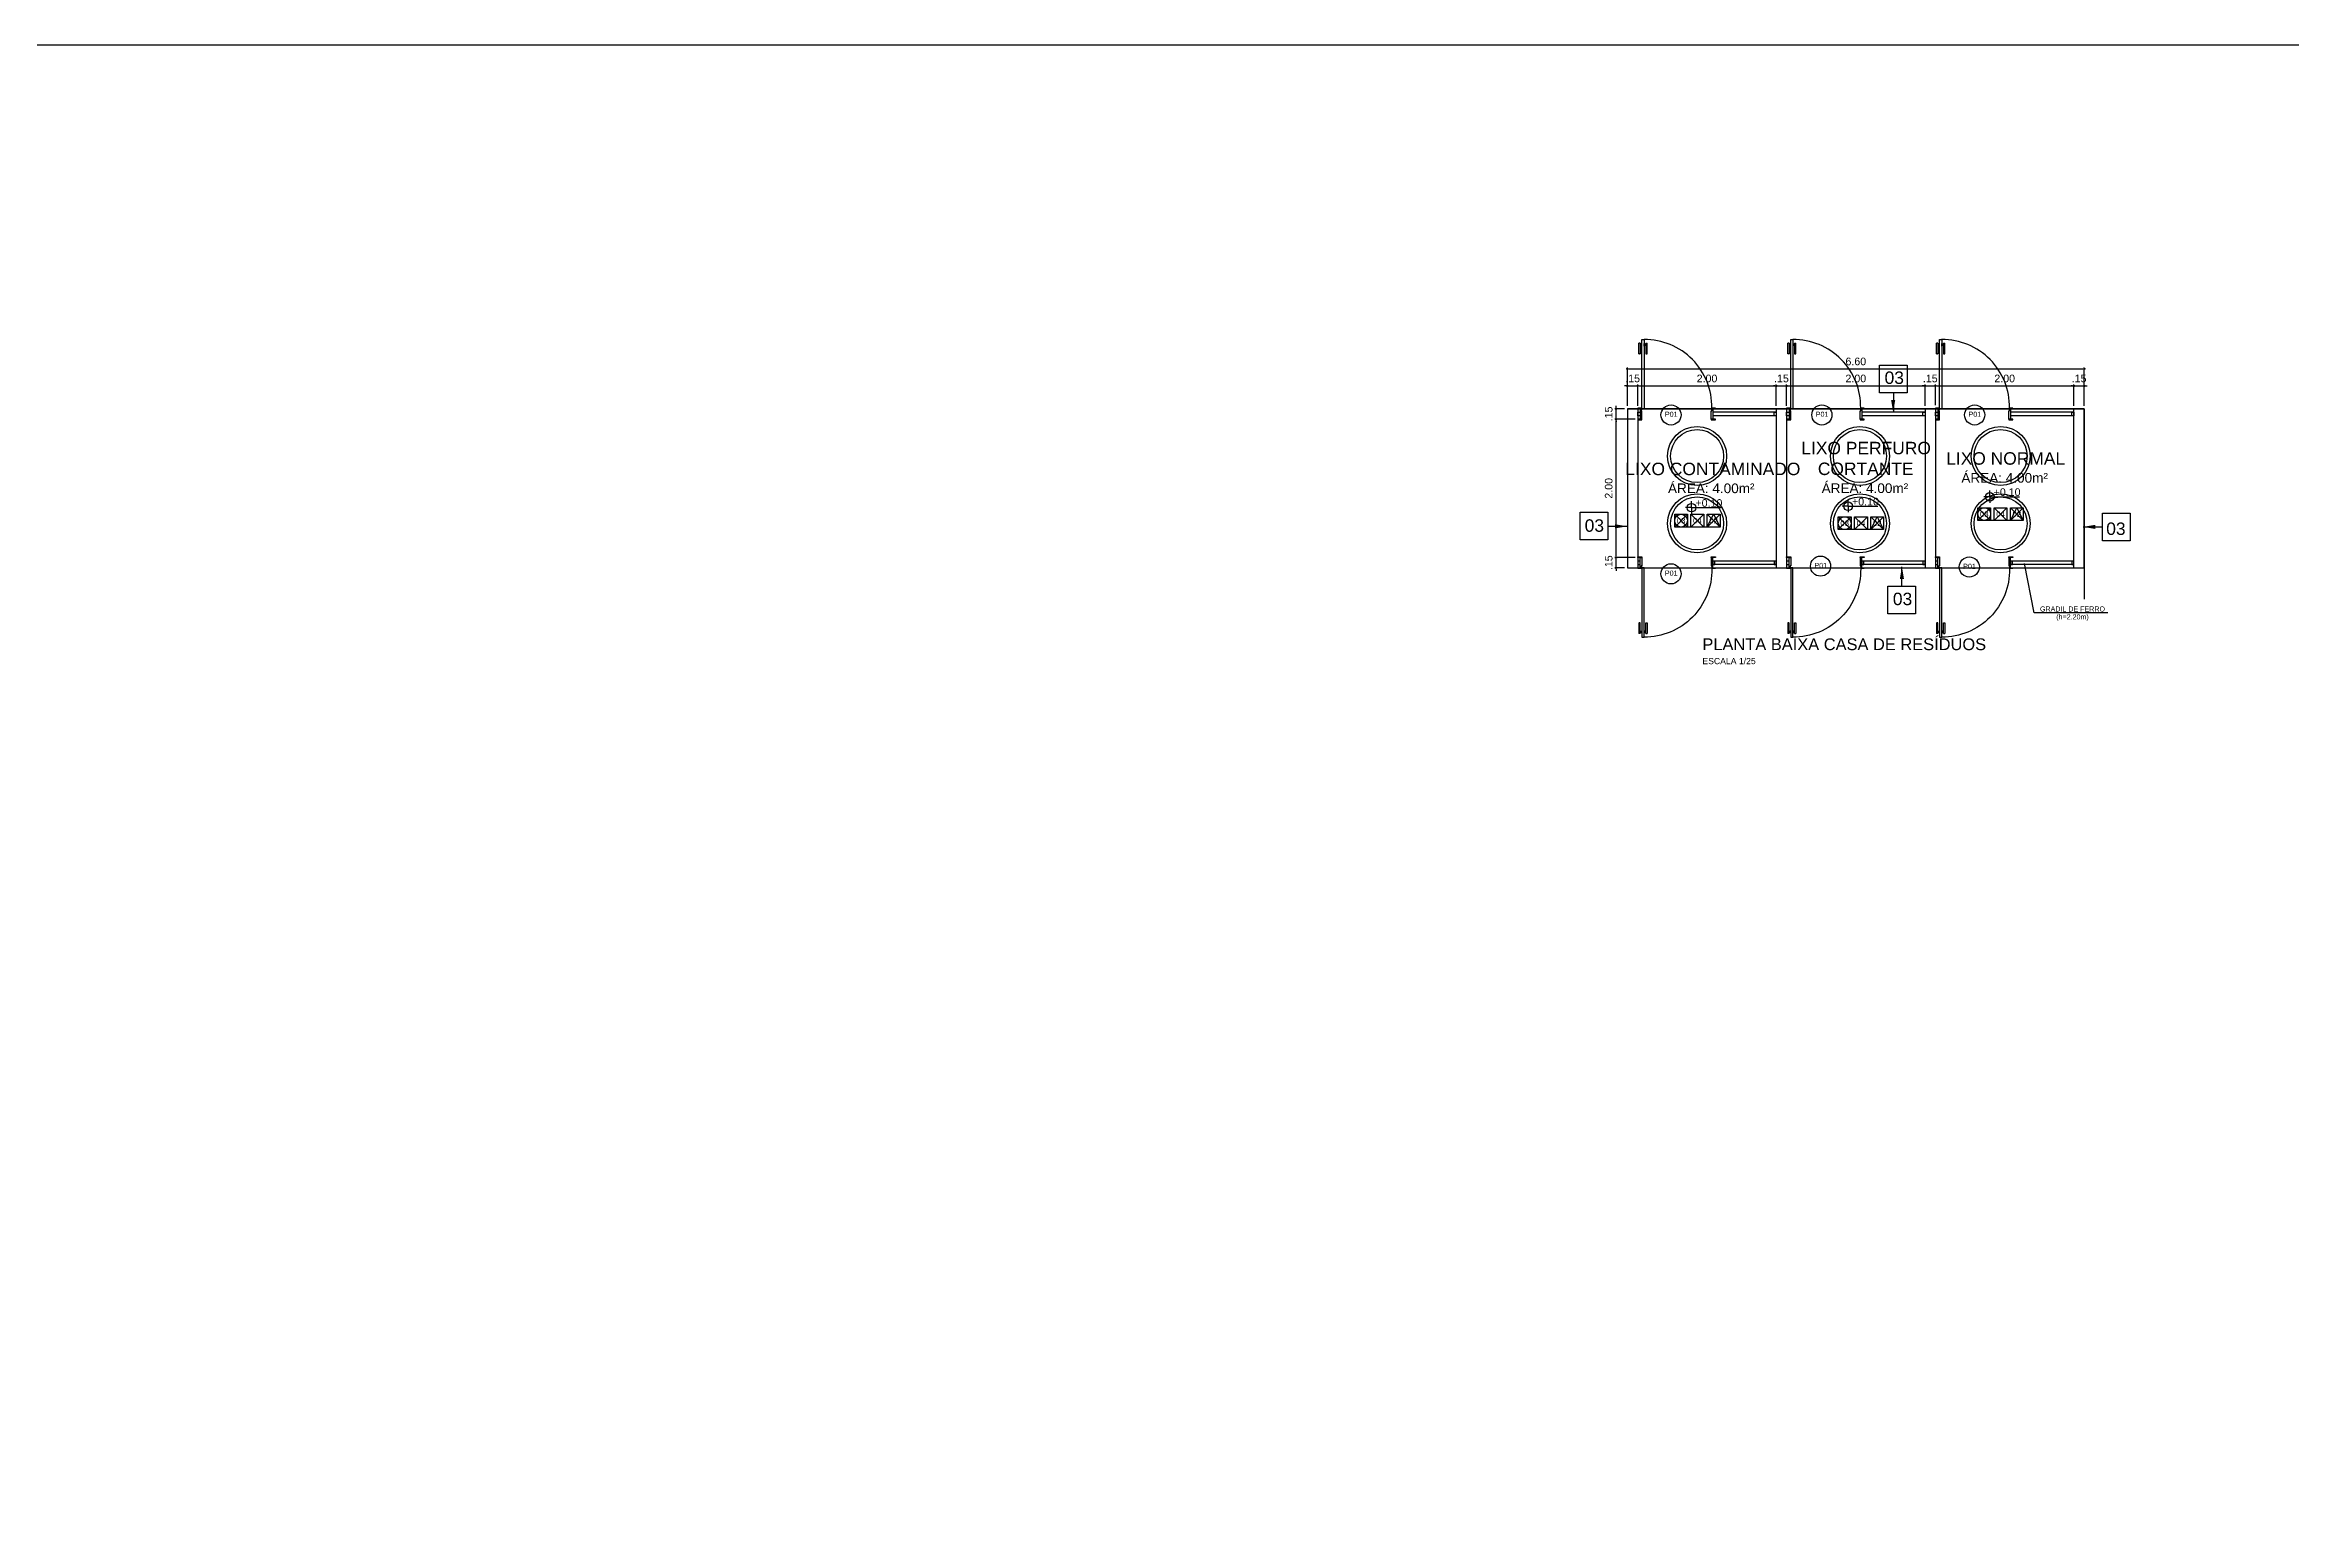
# Model space of a CAD drawing. Header units: millimetres. Extents: x 2125 to 3408, y 1171 to 1686.
# Drawn here: x 2410.26 to 2442.71, y 1539.4 to 1560.76 of the extents above; entities that cross this region are included whole.
import ezdxf
from ezdxf.enums import TextEntityAlignment as Align

# ---------------------------------------------------------------- set-up
doc = ezdxf.new("R2010")
doc.units = ezdxf.units.MM
for name, color, linetype in [('cotas', 7, 'Continuous'), ('ESQUADRIAS', 7, 'Continuous'), ('Esquadrias_Portas', 2, 'Continuous'), ('Layer1', 1, 'Continuous'), ('LAYOUT', 7, 'Continuous'), ('PAREDE', 4, 'Continuous'), ('TEXTO01', 7, 'Continuous'), ('TEXTO02', 3, 'Continuous'), ('TEXTO03', 2, 'Continuous'), ('TEXTO_ESP_FORRO', 62, 'Continuous'), ('TEXTO_ESP_PAREDES', 10, 'Continuous'), ('TEXTO_ESP_PISO', 150, 'Continuous')]:
    doc.layers.add(name, color=color, linetype=linetype)
doc.styles.add('ARIAL', font='sanss___.ttf')
doc.styles.add('ROMANS', font='arial.ttf')
doc.styles.get("Standard").update_dxf_attribs({"font": 'arial.ttf'})
doc.styles.add('TEXTO1', font='swissko.ttf', dxfattribs={"width": 0.6, "height": 0.1})
doc.dimstyles.new('ESCALA75', dxfattribs={"dimtxt": 0.11, "dimasz": 0.02, "dimexe": 0.02, "dimexo": 0.04, "dimgap": 0.05, "dimtad": 1, "dimzin": 4, "dimdsep": 46, "dimtxsty": 'ROMANS', "dimblk1": 'PPC', "dimblk2": 'PPC', "dimsah": 1, "dimcen": 0.02, "dimclrd": 7, "dimclre": 7, "dimclrt": 3, "dimazin": 1, "dimtfac": 1, "dimtix": 1, "dimtmove": 0, "dimatfit": 3, "dimldrblk": 'PPC', "dimfxl": 0, "dimtolj": 1, "dimtzin": 12, "dimarcsym": 0})

# ---------------------------------------------------------------- blocks, each defined once
blk = doc.blocks.new('P100_02')
at = {"layer": 'Esquadrias_Portas', "color": 3, "linetype": 'Continuous'}
for p, q in [((-0.02, 0.87), (-0.02, 1.021)), ((0, 1.021), (0, 0.87)), ((0.023, 0.98), (0.023, 1.02)), ((0.057, 0.98), (0.057, 1.02)), ((0.08, 1.021), (0.08, 0.87)), ((0.1, 0.87), (0.1, 1.021)), ((-0.003, 0.867), (-0.017, 0.867)), ((0.083, 0.867), (0.097, 0.867))]:
    blk.add_line(p, q, dxfattribs=at)
at = {"layer": 'Esquadrias_Portas', "color": 3}
for p, q in [((0, 1.021), (-0.02, 1.021)), ((0, 1.01), (0.023, 1.01)), ((0, 1), (0.023, 1)), ((0, 0.99), (0.023, 0.99)), ((0.023, 1.02), (0.025, 1.02)), ((0.023, 0.98), (0.025, 0.98)), ((0.057, 1.02), (0.055, 1.02)), ((0.057, 0.98), (0.055, 0.98)), ((0.08, 1.01), (0.057, 1.01)), ((0.08, 1), (0.057, 1)), ((0.08, 0.99), (0.057, 0.99)), ((0.08, 1.021), (0.1, 1.021))]:
    blk.add_line(p, q, dxfattribs=at)
at = {"layer": 'Esquadrias_Portas', "color": 2}
for p, q in [((0.025, 0.075), (0.025, 1.075)), ((0.025, 1.075), (0.055, 1.075)), ((0.055, 1.075), (0.055, 0.075)), ((0.055, 0.075), (0.025, 0.075))]:
    blk.add_line(p, q, dxfattribs=at)
at = {"layer": 'Esquadrias_Portas'}
for p, q in [((0.016, 0.059), (0.016, 0.062)), ((0.032, 0.074), (0.029, 0.074))]:
    blk.add_line(p, q, dxfattribs=at)
at = {"layer": 'Esquadrias_Portas', "color": 3}
for points in [[(0.015, 0.085), (-0.035, 0.085), (-0.035, 0.075), (0.015, 0.075)], [(1.085, 0.085), (1.035, 0.085), (1.035, 0.075), (1.085, 0.075)], [(0.025, -0.075), (0, -0.075), (-0.035, -0.075), (-0.035, -0.085), (0.025, -0.085)], [(1.085, -0.075), (1.025, -0.075), (1.025, -0.085), (1.085, -0.085)]]:
    blk.add_lwpolyline(points, close=True, dxfattribs=at)
at = {"layer": 'Esquadrias_Portas', "color": 2}
for points in [[(0.025, 0.045), (0.015, 0.045), (0.015, 0.075), (0, 0.075), (0, -0.075), (0.025, -0.075)], [(1.025, 0.045), (1.035, 0.045), (1.035, 0.075), (1.05, 0.075), (1.05, -0.075), (1.025, -0.075)]]:
    blk.add_lwpolyline(points, close=True, dxfattribs=at)
at = {"layer": 'Esquadrias_Portas', "color": 1}
for points in [[(0.016, 0.071, -0.236068), (0.015, 0.073), (0.015, 0.07), (0.015, 0.05), (0.016, 0.05)], [(0.02, 0.074, 0.236068), (0.017, 0.075), (0.02, 0.075), (0.04, 0.075), (0.04, 0.074)]]:
    blk.add_lwpolyline(points, format="xyb", close=True, dxfattribs=at)
at = {"layer": 'Esquadrias_Portas'}
for points in [[(0.017, 0.063), (0.016, 0.062), (0.016, 0.062)], [(0.017, 0.058), (0.016, 0.059), (0.016, 0.059)], [(0.017, 0.06), (0.017, 0.06), (0.017, 0.058), (0.017, 0.058), (0.017, 0.063), (0.017, 0.063), (0.017, 0.06), (0.017, 0.06)], [(0.028, 0.073), (0.029, 0.074), (0.029, 0.074)], [(0.03, 0.073), (0.03, 0.073), (0.033, 0.073), (0.033, 0.073), (0.028, 0.073), (0.028, 0.073), (0.03, 0.073), (0.03, 0.073)], [(0.033, 0.073), (0.032, 0.074), (0.032, 0.074)]]:
    blk.add_lwpolyline(points, dxfattribs=at)
at = {"layer": 'Esquadrias_Portas', "color": 1}
blk.add_circle((0.017, 0.073), 0.0025, dxfattribs=at)
at = {"layer": 'Esquadrias_Portas'}
blk.add_arc((0.063, 0.103), 0.972, 358.9233, 90.495, dxfattribs=at)
at = {"layer": 'Esquadrias_Portas', "color": 3, "linetype": 'Continuous'}
for centre, start, end in [((-0.017, 0.87), 180, 260.5377), ((-0.003, 0.87), 260.5377, 360), ((0.083, 0.87), 180, 279.4623), ((0.097, 0.87), 279.4623, 0)]:
    blk.add_arc(centre, 0.003, start, end, dxfattribs=at)
blk = doc.blocks.new('PPC')
at = {"color": 2}
blk.add_circle((0, 0), 0.5, dxfattribs=at)
blk = doc.blocks.new('*D442')
at = {"layer": 'cotas', "color": 7, "lineweight": -2, "transparency": 16777216}
for p, q in [((2433.101, 1555.835), (2433.081, 1555.835)), ((2433.121, 1555.545), (2433.121, 1555.855)), ((2433.121, 1555.835), (2433.271, 1555.835)), ((2433.271, 1555.545), (2433.271, 1555.855)), ((2433.291, 1555.835), (2433.311, 1555.835))]:
    blk.add_line(p, q, dxfattribs=at)
at = {"layer": 'DEFPOINTS', "color": 0, "transparency": 16777216}
for p in [(2433.271, 1555.835), (2433.121, 1555.505), (2433.271, 1555.505)]:
    blk.add_point(p, dxfattribs=at)
at = {"layer": 'cotas', "color": 7, "lineweight": -2, "transparency": 16777216, "xscale": 0.02, "yscale": 0.02, "zscale": 0.02}
blk.add_blockref('PPC', (2433.121, 1555.835), dxfattribs=at)
at = {"layer": 'cotas', "color": 7, "lineweight": -2, "transparency": 16777216, "xscale": 0.02, "yscale": 0.02, "zscale": 0.02, "rotation": 180}
blk.add_blockref('PPC', (2433.271, 1555.835), dxfattribs=at)
at = {"layer": 'cotas', "color": 3, "transparency": 16777216, "insert": (2433.196, 1555.942), "char_height": 0.11, "attachment_point": 5, "style": 'ROMANS'}
blk.add_mtext('\\A1;.15', dxfattribs=at)
blk = doc.blocks.new('*D443')
at = {"layer": 'cotas', "color": 7, "lineweight": -2, "transparency": 16777216}
for p, q in [((2433.271, 1555.545), (2433.271, 1555.855)), ((2433.291, 1555.835), (2435.251, 1555.835)), ((2435.271, 1555.545), (2435.271, 1555.855))]:
    blk.add_line(p, q, dxfattribs=at)
at = {"layer": 'DEFPOINTS', "color": 0, "transparency": 16777216}
for p in [(2435.271, 1555.835), (2433.271, 1555.505), (2435.271, 1555.505)]:
    blk.add_point(p, dxfattribs=at)
at = {"layer": 'cotas', "color": 7, "lineweight": -2, "transparency": 16777216, "xscale": 0.02, "yscale": 0.02, "zscale": 0.02, "rotation": 180}
blk.add_blockref('PPC', (2433.271, 1555.835), dxfattribs=at)
at = {"layer": 'cotas', "color": 7, "lineweight": -2, "transparency": 16777216, "xscale": 0.02, "yscale": 0.02, "zscale": 0.02}
blk.add_blockref('PPC', (2435.271, 1555.835), dxfattribs=at)
at = {"layer": 'cotas', "color": 3, "transparency": 16777216, "insert": (2434.271, 1555.942), "char_height": 0.11, "attachment_point": 5, "style": 'ROMANS'}
blk.add_mtext('\\A1;2.00', dxfattribs=at)
blk = doc.blocks.new('*D444')
at = {"layer": 'cotas', "color": 7, "lineweight": -2, "transparency": 16777216}
for p, q in [((2435.251, 1555.835), (2435.231, 1555.835)), ((2435.271, 1555.545), (2435.271, 1555.855)), ((2435.271, 1555.835), (2435.421, 1555.835)), ((2435.421, 1555.545), (2435.421, 1555.855)), ((2435.441, 1555.835), (2435.461, 1555.835))]:
    blk.add_line(p, q, dxfattribs=at)
at = {"layer": 'DEFPOINTS', "color": 0, "transparency": 16777216}
for p in [(2435.421, 1555.835), (2435.271, 1555.505), (2435.421, 1555.505)]:
    blk.add_point(p, dxfattribs=at)
at = {"layer": 'cotas', "color": 7, "lineweight": -2, "transparency": 16777216, "xscale": 0.02, "yscale": 0.02, "zscale": 0.02}
blk.add_blockref('PPC', (2435.271, 1555.835), dxfattribs=at)
at = {"layer": 'cotas', "color": 7, "lineweight": -2, "transparency": 16777216, "xscale": 0.02, "yscale": 0.02, "zscale": 0.02, "rotation": 180}
blk.add_blockref('PPC', (2435.421, 1555.835), dxfattribs=at)
at = {"layer": 'cotas', "color": 3, "transparency": 16777216, "insert": (2435.346, 1555.942), "char_height": 0.11, "attachment_point": 5, "style": 'ROMANS'}
blk.add_mtext('\\A1;.15', dxfattribs=at)
blk = doc.blocks.new('*D445')
at = {"layer": 'cotas', "color": 7, "lineweight": -2, "transparency": 16777216}
for p, q in [((2435.421, 1555.545), (2435.421, 1555.855)), ((2435.441, 1555.835), (2437.401, 1555.835)), ((2437.421, 1555.545), (2437.421, 1555.855))]:
    blk.add_line(p, q, dxfattribs=at)
at = {"layer": 'DEFPOINTS', "color": 0, "transparency": 16777216}
for p in [(2437.421, 1555.835), (2435.421, 1555.505), (2437.421, 1555.505)]:
    blk.add_point(p, dxfattribs=at)
at = {"layer": 'cotas', "color": 7, "lineweight": -2, "transparency": 16777216, "xscale": 0.02, "yscale": 0.02, "zscale": 0.02, "rotation": 180}
blk.add_blockref('PPC', (2435.421, 1555.835), dxfattribs=at)
at = {"layer": 'cotas', "color": 7, "lineweight": -2, "transparency": 16777216, "xscale": 0.02, "yscale": 0.02, "zscale": 0.02}
blk.add_blockref('PPC', (2437.421, 1555.835), dxfattribs=at)
at = {"layer": 'cotas', "color": 3, "transparency": 16777216, "insert": (2436.421, 1555.942), "char_height": 0.11, "attachment_point": 5, "style": 'ROMANS'}
blk.add_mtext('\\A1;2.00', dxfattribs=at)
blk = doc.blocks.new('*D446')
at = {"layer": 'cotas', "color": 7, "lineweight": -2, "transparency": 16777216}
for p, q in [((2437.401, 1555.835), (2437.381, 1555.835)), ((2437.421, 1555.545), (2437.421, 1555.855)), ((2437.421, 1555.835), (2437.571, 1555.835)), ((2437.571, 1555.555), (2437.571, 1555.855)), ((2437.591, 1555.835), (2437.611, 1555.835))]:
    blk.add_line(p, q, dxfattribs=at)
at = {"layer": 'DEFPOINTS', "color": 0, "transparency": 16777216}
for p in [(2437.571, 1555.835), (2437.421, 1555.505), (2437.571, 1555.515)]:
    blk.add_point(p, dxfattribs=at)
at = {"layer": 'cotas', "color": 7, "lineweight": -2, "transparency": 16777216, "xscale": 0.02, "yscale": 0.02, "zscale": 0.02}
blk.add_blockref('PPC', (2437.421, 1555.835), dxfattribs=at)
at = {"layer": 'cotas', "color": 7, "lineweight": -2, "transparency": 16777216, "xscale": 0.02, "yscale": 0.02, "zscale": 0.02, "rotation": 180}
blk.add_blockref('PPC', (2437.571, 1555.835), dxfattribs=at)
at = {"layer": 'cotas', "color": 3, "transparency": 16777216, "insert": (2437.496, 1555.942), "char_height": 0.11, "attachment_point": 5, "style": 'ROMANS'}
blk.add_mtext('\\A1;.15', dxfattribs=at)
blk = doc.blocks.new('*D447')
at = {"layer": 'cotas', "color": 7, "lineweight": -2, "transparency": 16777216}
for p, q in [((2437.571, 1555.555), (2437.571, 1555.855)), ((2437.591, 1555.835), (2439.551, 1555.835)), ((2439.571, 1555.545), (2439.571, 1555.855))]:
    blk.add_line(p, q, dxfattribs=at)
at = {"layer": 'DEFPOINTS', "color": 0, "transparency": 16777216}
for p in [(2439.571, 1555.835), (2437.571, 1555.515), (2439.571, 1555.505)]:
    blk.add_point(p, dxfattribs=at)
at = {"layer": 'cotas', "color": 7, "lineweight": -2, "transparency": 16777216, "xscale": 0.02, "yscale": 0.02, "zscale": 0.02, "rotation": 180}
blk.add_blockref('PPC', (2437.571, 1555.835), dxfattribs=at)
at = {"layer": 'cotas', "color": 7, "lineweight": -2, "transparency": 16777216, "xscale": 0.02, "yscale": 0.02, "zscale": 0.02}
blk.add_blockref('PPC', (2439.571, 1555.835), dxfattribs=at)
at = {"layer": 'cotas', "color": 3, "transparency": 16777216, "insert": (2438.571, 1555.942), "char_height": 0.11, "attachment_point": 5, "style": 'ROMANS'}
blk.add_mtext('\\A1;2.00', dxfattribs=at)
blk = doc.blocks.new('*D448')
at = {"layer": 'cotas', "color": 7, "lineweight": -2, "transparency": 16777216}
for p, q in [((2439.551, 1555.835), (2439.531, 1555.835)), ((2439.571, 1555.545), (2439.571, 1555.855)), ((2439.571, 1555.835), (2439.721, 1555.835)), ((2439.721, 1555.545), (2439.721, 1555.855)), ((2439.741, 1555.835), (2439.761, 1555.835))]:
    blk.add_line(p, q, dxfattribs=at)
at = {"layer": 'DEFPOINTS', "color": 0, "transparency": 16777216}
for p in [(2439.721, 1555.835), (2439.571, 1555.505), (2439.721, 1555.505)]:
    blk.add_point(p, dxfattribs=at)
at = {"layer": 'cotas', "color": 7, "lineweight": -2, "transparency": 16777216, "xscale": 0.02, "yscale": 0.02, "zscale": 0.02}
blk.add_blockref('PPC', (2439.571, 1555.835), dxfattribs=at)
at = {"layer": 'cotas', "color": 7, "lineweight": -2, "transparency": 16777216, "xscale": 0.02, "yscale": 0.02, "zscale": 0.02, "rotation": 180}
blk.add_blockref('PPC', (2439.721, 1555.835), dxfattribs=at)
at = {"layer": 'cotas', "color": 3, "transparency": 16777216, "insert": (2439.646, 1555.942), "char_height": 0.11, "attachment_point": 5, "style": 'ROMANS'}
blk.add_mtext('\\A1;.15', dxfattribs=at)
blk = doc.blocks.new('*D449')
at = {"layer": 'cotas', "color": 7, "lineweight": -2, "transparency": 16777216}
for p, q in [((2433.121, 1555.782), (2433.121, 1556.102)), ((2433.141, 1556.082), (2439.701, 1556.082)), ((2439.721, 1555.782), (2439.721, 1556.102))]:
    blk.add_line(p, q, dxfattribs=at)
at = {"layer": 'DEFPOINTS', "color": 0, "transparency": 16777216}
for p in [(2439.721, 1556.082), (2433.121, 1555.505), (2439.721, 1555.505)]:
    blk.add_point(p, dxfattribs=at)
at = {"layer": 'cotas', "color": 7, "lineweight": -2, "transparency": 16777216, "xscale": 0.02, "yscale": 0.02, "zscale": 0.02, "rotation": 180}
blk.add_blockref('PPC', (2433.121, 1556.082), dxfattribs=at)
at = {"layer": 'cotas', "color": 7, "lineweight": -2, "transparency": 16777216, "xscale": 0.02, "yscale": 0.02, "zscale": 0.02}
blk.add_blockref('PPC', (2439.721, 1556.082), dxfattribs=at)
at = {"layer": 'cotas', "color": 3, "transparency": 16777216, "insert": (2436.421, 1556.188), "char_height": 0.11, "attachment_point": 5, "style": 'ROMANS'}
blk.add_mtext('\\A1;6.60', dxfattribs=at)
blk = doc.blocks.new('*D450')
at = {"layer": 'cotas', "color": 7, "lineweight": -2, "transparency": 16777216}
for p, q in [((2433.231, 1553.355), (2432.937, 1553.355)), ((2432.957, 1553.375), (2432.957, 1553.395)), ((2432.957, 1553.205), (2432.957, 1553.355)), ((2433.081, 1553.205), (2432.937, 1553.205)), ((2432.957, 1553.185), (2432.957, 1553.165))]:
    blk.add_line(p, q, dxfattribs=at)
at = {"layer": 'DEFPOINTS', "color": 0, "transparency": 16777216}
for p in [(2432.957, 1553.355), (2433.271, 1553.355), (2433.121, 1553.205)]:
    blk.add_point(p, dxfattribs=at)
at = {"layer": 'cotas', "color": 7, "lineweight": -2, "transparency": 16777216, "xscale": 0.02, "yscale": 0.02, "zscale": 0.02}
for p, rotation in [((2432.957, 1553.355), 270), ((2432.957, 1553.205), 90)]:
    blk.add_blockref('PPC', p, dxfattribs=dict(at, rotation=rotation))
at = {"layer": 'cotas', "color": 3, "transparency": 16777216, "insert": (2432.851, 1553.28), "char_height": 0.11, "attachment_point": 5, "rotation": 90, "style": 'ROMANS'}
blk.add_mtext('\\A1;.15', dxfattribs=at)
blk = doc.blocks.new('*D451')
at = {"layer": 'cotas', "color": 7, "lineweight": -2, "transparency": 16777216}
for p, q in [((2433.231, 1555.355), (2432.937, 1555.355)), ((2432.957, 1553.375), (2432.957, 1555.335)), ((2433.231, 1553.355), (2432.937, 1553.355))]:
    blk.add_line(p, q, dxfattribs=at)
at = {"layer": 'DEFPOINTS', "color": 0, "transparency": 16777216}
for p in [(2432.957, 1555.355), (2433.271, 1555.355), (2433.271, 1553.355)]:
    blk.add_point(p, dxfattribs=at)
at = {"layer": 'cotas', "color": 7, "lineweight": -2, "transparency": 16777216, "xscale": 0.02, "yscale": 0.02, "zscale": 0.02}
for p, rotation in [((2432.957, 1555.355), 90), ((2432.957, 1553.355), 270)]:
    blk.add_blockref('PPC', p, dxfattribs=dict(at, rotation=rotation))
at = {"layer": 'cotas', "color": 3, "transparency": 16777216, "insert": (2432.851, 1554.355), "char_height": 0.11, "attachment_point": 5, "rotation": 90, "style": 'ROMANS'}
blk.add_mtext('\\A1;2.00', dxfattribs=at)
blk = doc.blocks.new('*D452')
at = {"layer": 'cotas', "color": 7, "lineweight": -2, "transparency": 16777216}
for p, q in [((2433.081, 1555.505), (2432.937, 1555.505)), ((2433.231, 1555.355), (2432.937, 1555.355)), ((2432.957, 1555.525), (2432.957, 1555.545)), ((2432.957, 1555.355), (2432.957, 1555.505)), ((2432.957, 1555.335), (2432.957, 1555.315))]:
    blk.add_line(p, q, dxfattribs=at)
at = {"layer": 'DEFPOINTS', "color": 0, "transparency": 16777216}
for p in [(2432.957, 1555.505), (2433.121, 1555.505), (2433.271, 1555.355)]:
    blk.add_point(p, dxfattribs=at)
at = {"layer": 'cotas', "color": 7, "lineweight": -2, "transparency": 16777216, "xscale": 0.02, "yscale": 0.02, "zscale": 0.02}
for p, rotation in [((2432.957, 1555.505), 270), ((2432.957, 1555.355), 90)]:
    blk.add_blockref('PPC', p, dxfattribs=dict(at, rotation=rotation))
at = {"layer": 'cotas', "color": 3, "transparency": 16777216, "insert": (2432.851, 1555.43), "char_height": 0.11, "attachment_point": 5, "rotation": 90, "style": 'ROMANS'}
blk.add_mtext('\\A1;.15', dxfattribs=at)
blk = doc.blocks.new('Esp_Pis_Par_For_Esc100')
at = {"layer": 'DEFPOINTS'}
for p, q in [((0, 0.37), (0.37, 0)), ((0.37, 0.37), (0, 0)), ((0.47, 0), (0.37, 0)), ((0.47, 0.37), (0.84, 0)), ((0.84, 0.37), (0.47, 0)), ((0.94, 0), (0.84, 0)), ((0.94, 0.37), (1.31, 0)), ((1.31, 0.37), (0.94, 0))]:
    blk.add_line(p, q, dxfattribs=at)
for points in [[(0.37, 0.37), (0.37, 0), (0, 0), (0, 0.37)], [(1.31, 0.37), (1.31, 0), (0.94, 0), (0.94, 0.37)]]:
    blk.add_lwpolyline(points, close=True, dxfattribs=at)
at = {"layer": 'TEXTO_ESP_FORRO'}
blk.add_lwpolyline([(0.94, 0), (1.125, 0.37), (1.31, 0)], close=True, dxfattribs=at)
at = {"layer": 'TEXTO_ESP_PAREDES'}
blk.add_lwpolyline([(0.84, 0.37), (0.84, 0), (0.47, 0), (0.47, 0.37)], close=True, dxfattribs=at)
at = {"layer": 'TEXTO_ESP_PISO'}
blk.add_circle((0.185, 0.185), 0.185, dxfattribs=at)
at = {"layer": 'TEXTO_ESP_FORRO', "color": 3, "linetype": 'ByBlock', "style": 'ARIAL', "text_generation_flag": 6}
blk.add_attdef('FOR', text='', height=0.16, rotation=180, dxfattribs=at).set_placement((1.125, 0.185), align=Align.MIDDLE_CENTER)
at = {"layer": 'TEXTO_ESP_PAREDES', "color": 3, "linetype": 'ByBlock', "ltscale": 0.0001, "style": 'ARIAL', "text_generation_flag": 6}
blk.add_attdef('PAR', text='', height=0.16, rotation=180, dxfattribs=at).set_placement((0.655, 0.185), align=Align.MIDDLE_CENTER)
at = {"layer": 'TEXTO_ESP_PISO', "color": 3, "linetype": 'ByBlock', "style": 'ARIAL', "text_generation_flag": 6}
blk.add_attdef('PIS', text='', height=0.16, rotation=180, dxfattribs=at).set_placement((0.185, 0.185), align=Align.MIDDLE_CENTER)
blk = doc.blocks.new('new block4')
at = {"layer": 'TEXTO01'}
h = blk.add_hatch(dxfattribs=at)
h.set_pattern_fill('ANGLE', color=256)
h.set_pattern_definition([(0, (-2260.456, -913.906), (0, 6.985), [5.08, -1.905]), (90, (-2260.456, -913.906), (-6.985, 4e-16), [5.08, -1.905])])
h.paths.add_polyline_path([(0, 0), (0, -0.062, 0.414214), (0.062, 0)])
h.paths.add_polyline_path([(0, 0), (0, 0.062, 0.414214), (-0.062, 0)])
for q in [(-0.086, 0), (0, 0.093), (0.429, 0), (0, -0.085)]:
    blk.add_line((0, 0), q, dxfattribs=at)
blk.add_circle((0, 0), 0.0624, dxfattribs=at)

msp = doc.modelspace()

# ---------------------------------------------------------------- linework, layer by layer
for p, q in [((2436.9637, 1555.7365), (2436.9637, 1555.4547)), ((2435.4812, 1555.3547), (2435.4212, 1555.3547)), ((2432.837, 1553.8092), (2433.1189, 1553.8092)), ((2439.9859, 1553.7948), (2439.704, 1553.7948)), ((2437.0834, 1552.94), (2437.0834, 1553.2218)), ((2438.9951, 1552.5581), (2438.8566, 1553.2669))]:
    msp.add_line(p, q)
at = {"color": 1}
for p, q in [((2439.7212, 1555.5047), (2433.1212, 1555.5047)), ((2433.1212, 1555.5047), (2433.1212, 1553.2047)), ((2433.2712, 1555.5047), (2433.2712, 1553.2047)), ((2435.2712, 1555.5047), (2435.2712, 1553.2047)), ((2435.4212, 1555.5047), (2435.4212, 1553.2047)), ((2437.4212, 1555.5047), (2437.4212, 1553.2047)), ((2437.5712, 1555.5047), (2437.5712, 1553.2047)), ((2439.5712, 1553.2047), (2439.5712, 1555.5047)), ((2439.7212, 1553.2047), (2439.7212, 1555.5047)), ((2433.1212, 1553.2047), (2439.7212, 1553.2047))]:
    msp.add_line(p, q, dxfattribs=at)
for points in [[(2436.7637, 1556.1365), (2437.1637, 1556.1365), (2437.1637, 1555.7365), (2436.7637, 1555.7365)], [(2432.437, 1553.6092), (2432.437, 1554.0092), (2432.837, 1554.0092), (2432.837, 1553.6092)], [(2439.9859, 1553.5948), (2439.9859, 1553.9948), (2440.3859, 1553.9948), (2440.3859, 1553.5948)], [(2436.8834, 1552.94), (2437.2834, 1552.94), (2437.2834, 1552.54), (2436.8834, 1552.54)]]:
    msp.add_lwpolyline(points, close=True)
at = {"layer": 'cotas'}
msp.add_line((2440.06, 1552.5581), (2438.9951, 1552.5581), dxfattribs=at)
at = {"layer": 'ESQUADRIAS', "color": 3}
for p, q in [((2435.2712, 1555.4547), (2434.3562, 1555.4547)), ((2435.2712, 1555.4047), (2434.3562, 1555.4047)), ((2437.4212, 1555.4547), (2436.5062, 1555.4547)), ((2437.4212, 1555.4047), (2436.5062, 1555.4047)), ((2439.5712, 1555.4547), (2438.6562, 1555.4547)), ((2439.5712, 1555.4047), (2438.6562, 1555.4047)), ((2435.2712, 1553.2547), (2434.3312, 1553.2547)), ((2435.2712, 1553.3047), (2434.3562, 1553.3047)), ((2437.4212, 1553.2547), (2436.4812, 1553.2547)), ((2437.4212, 1553.3047), (2436.5062, 1553.3047)), ((2439.5712, 1553.2547), (2438.6312, 1553.2547)), ((2439.5712, 1553.3047), (2438.6562, 1553.3047))]:
    msp.add_line(p, q, dxfattribs=at)
for points in [[(2433.2712, 1555.4547), (2433.3062, 1555.4547), (2433.3062, 1555.4047), (2433.2712, 1555.4047)], [(2435.2412, 1555.4547), (2435.2712, 1555.4547), (2435.2712, 1555.4047), (2435.2412, 1555.4047)], [(2435.4212, 1555.4547), (2435.4562, 1555.4547), (2435.4562, 1555.4047), (2435.4212, 1555.4047)], [(2437.3912, 1555.4547), (2437.4212, 1555.4547), (2437.4212, 1555.4047), (2437.3912, 1555.4047)], [(2437.5712, 1555.4547), (2437.6062, 1555.4547), (2437.6062, 1555.4047), (2437.5712, 1555.4047)], [(2439.5412, 1555.4547), (2439.5712, 1555.4547), (2439.5712, 1555.4047), (2439.5412, 1555.4047)], [(2433.2712, 1553.2547), (2433.3062, 1553.2547), (2433.3062, 1553.3047), (2433.2712, 1553.3047)], [(2434.3562, 1553.2547), (2434.3862, 1553.2547), (2434.3862, 1553.3047), (2434.3562, 1553.3047)], [(2435.2412, 1553.2547), (2435.2712, 1553.2547), (2435.2712, 1553.3047), (2435.2412, 1553.3047)], [(2435.4212, 1553.2547), (2435.4562, 1553.2547), (2435.4562, 1553.3047), (2435.4212, 1553.3047)], [(2436.5062, 1553.2547), (2436.5362, 1553.2547), (2436.5362, 1553.3047), (2436.5062, 1553.3047)], [(2437.3912, 1553.2547), (2437.4212, 1553.2547), (2437.4212, 1553.3047), (2437.3912, 1553.3047)], [(2437.5712, 1553.2547), (2437.6062, 1553.2547), (2437.6062, 1553.3047), (2437.5712, 1553.3047)], [(2438.6562, 1553.2547), (2438.6862, 1553.2547), (2438.6862, 1553.3047), (2438.6562, 1553.3047)], [(2439.5412, 1553.2547), (2439.5712, 1553.2547), (2439.5712, 1553.3047), (2439.5412, 1553.3047)]]:
    msp.add_lwpolyline(points, close=True, dxfattribs=at)
at = {"layer": 'Layer1'}
msp.add_lwpolyline([(2341.0698, 1560.7629), (2782.4645, 1560.7629), (2781.624, 1409.4921), (2340.2293, 1409.4921)], close=True, dxfattribs=at)
at = {"layer": 'LAYOUT', "color": 3}
for centre in [(2434.1282, 1554.8213), (2436.4801, 1554.8213), (2438.5128, 1554.8213), (2434.1282, 1553.8481), (2436.4801, 1553.8481), (2438.5128, 1553.8481)]:
    msp.add_circle(centre, 0.4258, dxfattribs=at)
at = {"layer": 'LAYOUT'}
for centre in [(2434.1282, 1554.8213), (2436.4801, 1554.8213), (2438.5128, 1554.8213), (2434.1282, 1553.8481), (2436.4801, 1553.8481), (2438.5128, 1553.8481)]:
    msp.add_circle(centre, 0.3832, dxfattribs=at)
for points in [[(2436.9904, 1555.6324), (2436.9604, 1555.4524), (2436.9304, 1555.6324)], [(2432.9412, 1553.836), (2433.1212, 1553.806), (2432.9412, 1553.776)], [(2439.8817, 1553.768), (2439.7017, 1553.798), (2439.8817, 1553.828)], [(2437.0567, 1553.0441), (2437.0867, 1553.2241), (2437.1167, 1553.0441)]]:
    msp.add_solid(points, dxfattribs=at)
at = {"layer": 'PAREDE'}
for p, q in [((2433.1212, 1555.5047), (2439.7212, 1555.5047)), ((2439.7212, 1555.5047), (2439.7212, 1552.7547))]:
    msp.add_line(p, q, dxfattribs=at)
at = {"layer": 'TEXTO02', "color": 7}
for centre in [(2433.7509, 1555.4152), (2435.9308, 1555.4152), (2438.1375, 1555.4152), (2435.9116, 1553.2309), (2438.0602, 1553.2183), (2433.7509, 1553.1198)]:
    msp.add_circle(centre, 0.1454, dxfattribs=at)

# ---------------------------------------------------------------- block references
at = {"xscale": 0.5, "yscale": 0.5, "zscale": 0.5}
for p in [(2438.1837, 1553.8902), (2433.8037, 1553.7951), (2436.1679, 1553.759)]:
    msp.add_blockref('Esp_Pis_Par_For_Esc100', p, dxfattribs=at).add_auto_attribs({'PIS': '03', 'PAR': '04', 'FOR': '02'})
at = {"layer": 'ESQUADRIAS', "color": 3}
for p in [(2433.3062, 1555.4297), (2435.4562, 1555.4297), (2437.6062, 1555.4297)]:
    msp.add_blockref('P100_02', p, dxfattribs=at)
at = {"layer": 'ESQUADRIAS', "color": 3, "xscale": -1, "rotation": 180}
for p in [(2433.3062, 1553.2797), (2435.4562, 1553.2797), (2437.6062, 1553.2797)]:
    msp.add_blockref('P100_02', p, dxfattribs=at)
at = {"layer": 'TEXTO01'}
for p in [(2438.3553, 1554.2325), (2434.0477, 1554.0758), (2436.3093, 1554.0955)]:
    msp.add_blockref('new block4', p, dxfattribs=at)

# ---------------------------------------------------------------- texts
at = {"layer": 'cotas', "ltscale": 0.0001, "char_height": 0.11, "width": 0.503613, "attachment_point": 1, "style": 'TEXTO1'}
for insert in [(2438.3434, 1554.3553), (2434.0357, 1554.1986), (2436.2974, 1554.2183)]:
    msp.add_mtext('\\pi0.06832;{\\fSansSerif|b0|i0|c2|p2;\\W1;+0.10}', dxfattribs=dict(at, insert=insert))
at = {"layer": 'TEXTO01', "color": 3, "style": 'ROMANS'}
for p in [(2433.7539, 1555.3885), (2435.9338, 1555.3885), (2438.1405, 1555.3885), (2433.7539, 1553.093), (2435.9146, 1553.2041), (2438.0632, 1553.1915)]:
    msp.add_text('P01', height=0.07334, dxfattribs=at).set_placement(p, align=Align.CENTER)
at = {"layer": 'TEXTO01', "ltscale": 0.0001, "insert": (2434.2044, 1552.1864), "char_height": 0.053615, "width": 4.426904, "attachment_point": 1, "style": 'TEXTO1'}
msp.add_mtext('{\\fSansSerif|b0|i0|c2|p2;\\H3.1667x;\\W1;\\C2;PLANTA BAIXA CASA DE RESÍDUOS\\H0.47368x; \\P\\H1.1111x;\\C3;ESCALA 1/25}', dxfattribs=at)
at = {"layer": 'TEXTO02', "style": 'ROMANS'}
for s, height, p in [('GRADIL DE FERRO', 0.073337, (2439.551, 1552.5749)), ('(h=2.20m)', 0.07334, (2439.551, 1552.461))]:
    msp.add_text(s, height=height, dxfattribs=at).set_placement(p, align=Align.CENTER)
at = {"layer": 'TEXTO02', "ltscale": 0.0001, "char_height": 0.18, "attachment_point": 1}
for insert in [(2436.8362, 1556.0437), (2432.5033, 1553.9074), (2440.0384, 1553.8614), (2436.9559, 1552.8471)]:
    msp.add_mtext('03', dxfattribs=dict(at, insert=insert))
at = {"layer": 'TEXTO03', "ltscale": 0.0001, "char_height": 0.12, "width": 3.592802, "attachment_point": 1, "style": 'TEXTO1'}
for s, insert in [('\\pi0.89146;{\\fSansSerif|b0|i0|c2|p2;\\H1.5x;\\W1;\\C2;LIXO PERFURO \\P\\pi1.13;CORTANTE\\P\\pi1.1854;\\H0.77777x;\\C3;ÁREA: 4.00m²}', (2434.7421, 1555.0272)), ('\\pi0.56912;{\\fSansSerif|b0|i0|c2|p2;\\H1.5x;\\W1;\\C2;LIXO CONTAMINADO\\P\\pi1.1854;\\H0.77777x;\\C3;ÁREA: 4.00m²}', (2432.522, 1554.7255)), ('\\pi0.96529;{\\fSansSerif|b0|i0|c2|p2;\\H1.5x;\\W1;\\C2;LIXO NORMAL\\P\\pi1.1854;\\H0.77777x;\\C3;ÁREA: 4.00m²}', (2436.7606, 1554.8766))]:
    msp.add_mtext(s, dxfattribs=dict(at, insert=insert))

# ---------------------------------------------------------------- dimensions: what is measured, and where the dimension line sits
at = {"layer": 'cotas'}
for base, p1, p2, picture, middle in [((2433.2712, 1555.8354), (2433.1212, 1555.5047), (2433.2712, 1555.5047), '*D442', (2433.1962, 1555.9416)), ((2439.7212, 1556.0818), (2433.1212, 1555.5047), (2439.7212, 1555.5047), '*D449', (2436.4212, 1556.1879)), ((2435.2712, 1555.8354), (2433.2712, 1555.5047), (2435.2712, 1555.5047), '*D443', (2434.2712, 1555.9416)), ((2435.4212, 1555.8354), (2435.2712, 1555.5047), (2435.4212, 1555.5047), '*D444', (2435.3462, 1555.9416)), ((2437.4212, 1555.8354), (2435.4212, 1555.5047), (2437.4212, 1555.5047), '*D445', (2436.4212, 1555.9416)), ((2437.5712, 1555.8354), (2437.4212, 1555.5047), (2437.5712, 1555.5147), '*D446', (2437.4962, 1555.9416)), ((2439.5712, 1555.8354), (2437.5712, 1555.5147), (2439.5712, 1555.5047), '*D447', (2438.5712, 1555.9416)), ((2439.7212, 1555.8354), (2439.5712, 1555.5047), (2439.7212, 1555.5047), '*D448', (2439.6462, 1555.9416))]:
    dim = msp.add_linear_dim(base=base, p1=p1, p2=p2, dimstyle='ESCALA75', dxfattribs=at)
    dim.commit()
    dim.dimension.update_dxf_attribs({"geometry": picture, "text_midpoint": middle})
for base, p1, p2, picture, middle in [((2432.9573, 1555.5047), (2433.2712, 1555.3547), (2433.1212, 1555.5047), '*D452', (2432.8512, 1555.4297)), ((2432.9573, 1555.3547), (2433.2712, 1553.3547), (2433.2712, 1555.3547), '*D451', (2432.8512, 1554.3547)), ((2432.9573, 1553.3547), (2433.1212, 1553.2047), (2433.2712, 1553.3547), '*D450', (2432.8512, 1553.2797))]:
    dim = msp.add_linear_dim(base=base, p1=p1, p2=p2, angle=90, dimstyle='ESCALA75', dxfattribs=at)
    dim.commit()
    dim.dimension.update_dxf_attribs({"geometry": picture, "text_midpoint": middle})

doc.saveas('drawing.dxf')
